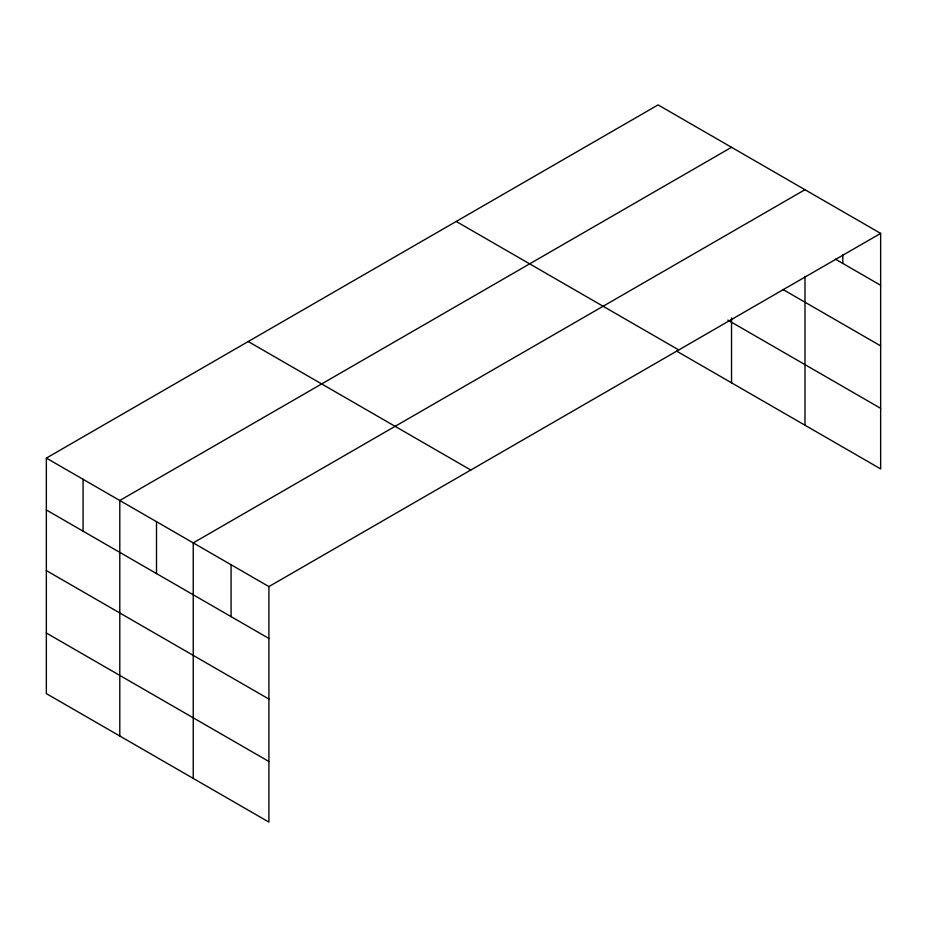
<?xml version="1.0" encoding="UTF-8"?>
<svg xmlns="http://www.w3.org/2000/svg" width="927" height="927" viewBox="0 0 927 927"><rect width="100%" height="100%" fill="white"/><g stroke="black" fill="none" stroke-linecap="round" stroke-linejoin="round"><path stroke-width="1.39" d="M46.35 458.089L268.911 586.582L268.911 822.098L46.35 693.605L46.35 458.089L658.089 104.902L880.65 233.395L880.65 468.911L676.455 351.02M731.53 147.3L119.792 500.487L119.792 736.015M804.984 189.699L193.233 542.886L193.233 778.413M268.911 586.582L880.65 233.395M835.494 259.212L880.65 285.284M782.944 289.479L880.65 345.887M727.869 320.105L880.65 408.32M456.211 221.449L678.773 349.942M248.227 341.53L470.789 470.024M46.35 509.977L268.911 638.471M46.35 570.58L268.911 699.074M46.35 633.014L268.911 761.507M842.817 254.798L842.817 263.442M804.984 276.223L804.984 425.226M731.53 317.973L731.53 382.828M231.078 564.728L231.078 616.629M156.512 521.692L156.512 573.581M83.071 479.282L83.071 531.183"/></g></svg>
